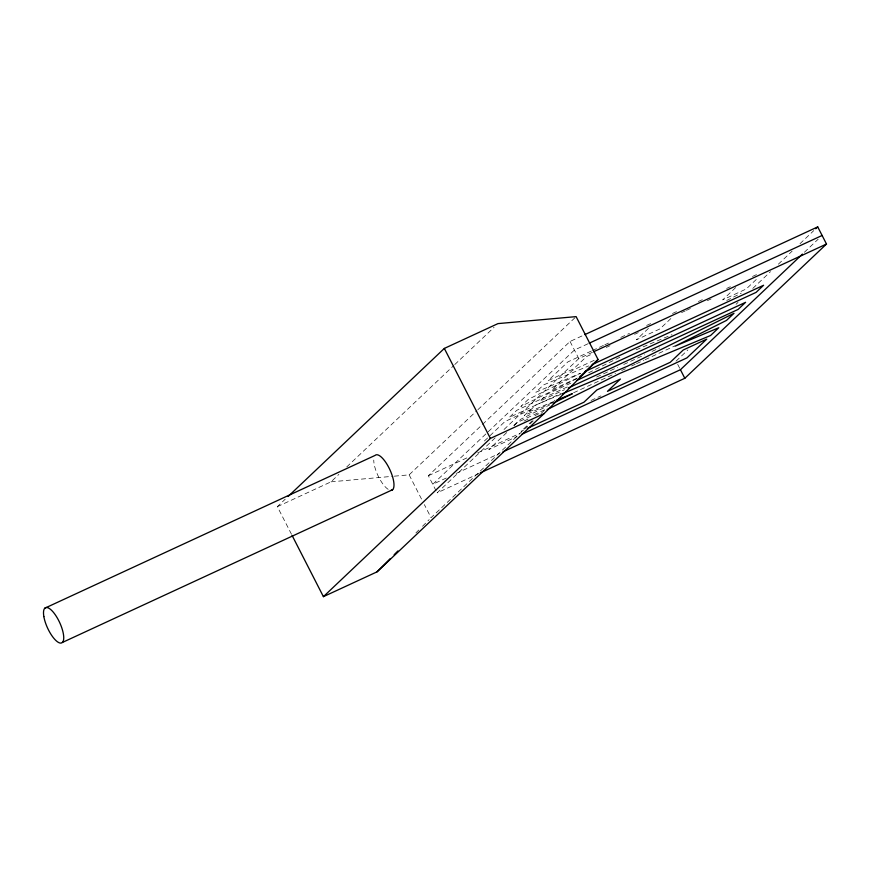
<?xml version="1.0" encoding="UTF-8"?>
<svg xmlns="http://www.w3.org/2000/svg" width="870" height="870" viewBox="0 0 870 870"><rect width="100%" height="100%" fill="white"/><g stroke="black" fill="none" stroke-linecap="round" stroke-linejoin="round"><path stroke-width="0.65" stroke-dasharray="4.35 3.26" d="M415.914 532.897L418.753 530.047M422.537 526.252L429.171 519.607M291.483 534.256L277.356 506.655L285.219 499.206M277.356 506.655L331.024 481.828L338.876 474.389M346.738 466.94L453.803 365.487M454.782 364.552L494.073 327.327M394.317 476.173L409.139 474.846L476.912 410.629M477.891 409.694L576.114 316.626M436.044 490.723L428.366 475.716L481.491 425.376M482.48 424.44L570.046 341.464L582.367 335.766M484.416 440.981L504.926 421.548L530.428 409.748L524.273 415.577L552.635 402.462M495.182 437.86L437.142 492.866L479.033 473.487M504.045 429.465L578.811 358.614L592.372 352.339M513.833 425.484L516.758 422.7L546.36 409.009M506.742 432.553L488.809 449.551L517.117 436.457M514.094 425.582L520.847 419.188L549.579 404.963M532.277 420.732L521.141 431.27L523.61 430.139M533.212 420.906L431.063 517.704L424.364 504.611M541.075 413.467L545.99 408.813M551.885 403.223L555.81 399.504M648.433 328.381L636.372 339.811L659.917 328.914L671.977 317.496M735.683 287.568L722.698 299.878L746.242 288.981L758.51 277.356M676.055 361.148L687.855 349.957M736.063 304.272L738.032 302.412M752.789 288.427L770.505 271.647M778.367 264.186L792.146 251.125M800.019 243.676L813.787 230.615M804.402 252.246L818.181 239.196M726.733 300.454L741.218 293.201M576.571 378.776L520.847 406.464L528.362 399.341L580.486 373.252L535.866 392.229L543.587 384.91L588.653 365.911M588.686 372.762L621.397 356.504M524.055 421.069L530.124 418.046M534.974 415.632L541.042 412.608M587.979 343.77L574.428 350.034L432.749 484.285L446.31 478.021M591.295 351.045L567.914 361.866L548.089 380.647L573.591 368.847L586.576 356.548L592.731 353.698M592.524 350.479L603.595 345.357M604.835 344.781L608.521 343.074M620.832 337.386L629.445 333.395M646.671 325.423L652.826 322.585M672.521 313.472L678.676 310.623M698.371 301.52L704.526 298.671M726.678 288.427L730.365 286.719M752.517 276.464L757.444 274.191M606.27 347.435L609.968 345.727M634.589 334.33L638.275 332.623M681.514 312.624L685.212 310.916M686.441 310.351L692.596 307.501M707.364 300.672L711.062 298.954M594.156 360.321L572.297 370.435L551.797 389.869L577.299 378.069M570.829 383.159L547.447 393.979L539.933 401.103L564.543 389.716M567.24 386.965L516.78 410.314L509.265 417.437L560.954 393.523M596.646 377.014L617.569 367.336M623.725 364.486L644.648 354.808M652.032 351.393L659.416 347.978M573.602 392.762L615.536 373.371M621.702 370.511L625.399 368.804M631.566 365.955L635.263 364.236M636.492 363.671L643.898 360.245M645.127 359.68L674.729 345.988M428.366 475.716L467.799 457.479M477.652 452.922L519.553 433.532M591.024 400.472L600.876 395.915M456.163 473.465L499.293 453.509M636.111 349.838L671.988 334.678M560.628 394.48L535.876 404.952L528.351 412.075L552.787 401.875M331.024 481.828L392.979 476.292M677.697 364.356L679.883 368.641M570.046 341.464L578.811 358.614M409.139 474.846L421.928 499.848M388.161 489.331A19.368 6.645 65.2 0 1 373.752 460.089"/><path stroke-width="1.3" d="M292.092 535.452L323.412 596.657L377.08 571.829L390.336 558.54M394.132 554.745L397.916 550.938M377.08 571.829L544.054 413.609L598.049 359.484L576.114 316.626L497.999 323.607L444.331 348.424L288.166 496.422M323.412 596.657L490.386 438.426L544.054 413.609M579.376 377.167L598.049 359.484M815.755 228.756L817.724 226.896L826.5 244.035L684.82 378.287L480.262 472.91M502.99 451.802L680.438 369.717L802.434 254.105M547.121 409.585L619.951 373.35L710.583 335.494L718.783 327.729L675.076 346.173L726.504 320.41L734.019 313.287L627.455 366.226L561.868 393.958M553.168 403.191L572.329 393.708L556.452 400.341M584.825 334.624L817.724 226.896M589.218 343.193L822.117 235.465M593.601 351.774L826.5 244.035M44.859 608.163L375.101 455.401A19.368 6.645 65.2 0 1 390.032 470.028A19.368 6.645 65.2 0 1 391.043 490.343M592.198 364.541L763.61 285.251L756.095 292.374L584.683 371.664M576.984 380.32L745.601 302.314L738.075 309.448L568.24 388.009M62.401 642.451L392.642 489.69M527.296 428.431L583.922 402.234L596.907 389.934L620.451 379.037L607.467 391.348L670.248 362.301L683.233 350.001L706.777 339.104L686.952 357.885L522.033 434.173M680.438 369.717L684.82 378.287M444.331 348.424L490.386 438.426M43.848 616.58A19.368 6.645 65.2 0 0 60.791 643.104A19.368 6.645 65.2 0 0 56.245 616.243A19.368 6.645 65.2 0 0 43.848 616.58"/></g></svg>
